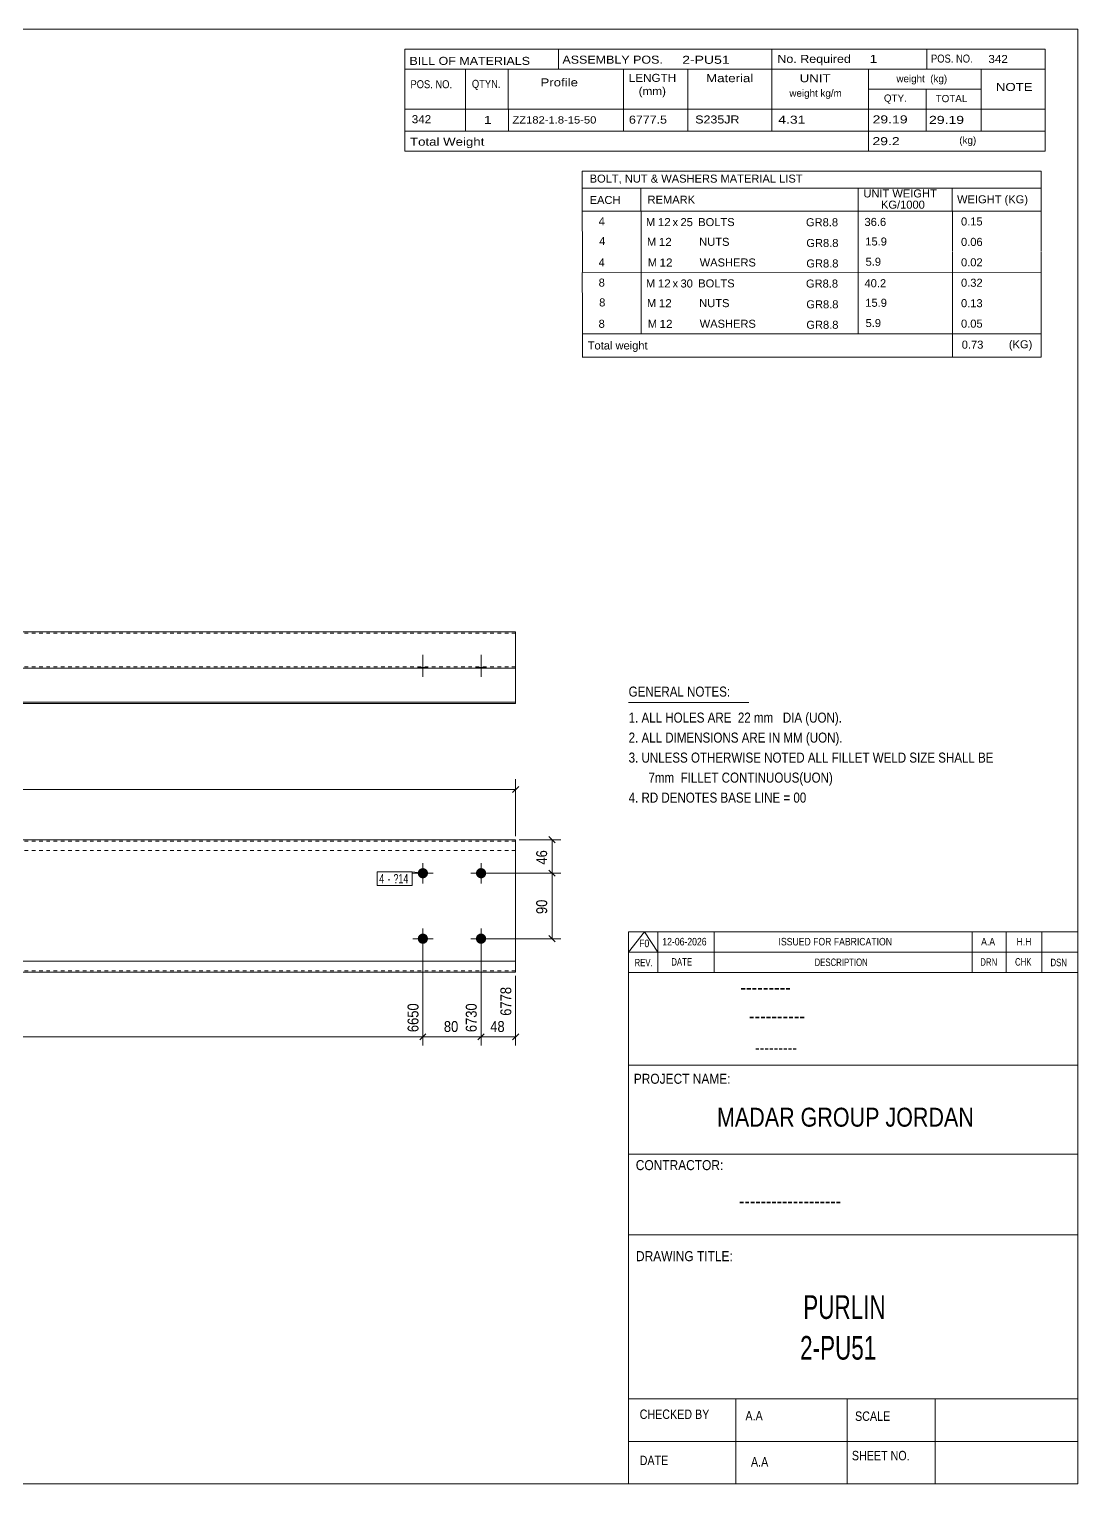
# Model space of a CAD drawing. Header units: millimetres. Extents: x 2 to 579, y 1 to 405.
# Drawn here: x 290.7 to 579, y 5 to 405 of the extents above; entities that cross this region are included whole.
import ezdxf

# ---------------------------------------------------------------- set-up
doc = ezdxf.new("R2010")
doc.units = ezdxf.units.MM
doc.linetypes.add('XKITLINE00', pattern=[0])
doc.linetypes.add('XKITLINE01', pattern=[4, 1, -1, 1, -1])
for name, color, linetype, lineweight in [('Bolt', 3, 'Continuous', 0), ('BoltMark', 7, 'Continuous', 0), ('Dimensions', 7, 'Continuous', 0), ('DrawingSheet', 5, 'Continuous', 0), ('OtherObjectType', 7, 'Continuous', 0), ('Part', 2, 'Continuous', 0)]:
    doc.layers.add(name, color=color, linetype=linetype, lineweight=lineweight)
doc.styles.add('@ARIAL_UNICODE_MS_BOLD', font='ARIAL.TTF')
doc.styles.add('ARIAL', font='ARIAL.TTF')
doc.styles.add('ARIAL_NARROW', font='ARIALN.TTF')
doc.styles.add('COMIC_SANS_MS_BOLD', font='COMICBD.TTF')
doc.styles.add('SWIS721_EX_BT', font='ARIAL.TTF')
doc.styles.add('SWISSE', font='ARIAL.TTF')

# ---------------------------------------------------------------- blocks, each defined once
blk = doc.blocks.new('*A1')
at = {"layer": 'Bolt'}
for points in [[(400.34, 172.88), (400.34, 172.84), (400.33, 172.81), (400.33, 172.77), (400.33, 172.74), (400.32, 172.7), (400.32, 172.67), (400.31, 172.64), (400.3, 172.6), (400.3, 172.57), (400.29, 172.54), (400.28, 172.5), (400.27, 172.47), (400.26, 172.44), (400.24, 172.41), (400.23, 172.37), (400.22, 172.34), (400.2, 172.31), (400.19, 172.28), (400.17, 172.25), (400.16, 172.22), (400.14, 172.19), (400.12, 172.16), (400.1, 172.13), (400.08, 172.1), (400.06, 172.08), (400.04, 172.05), (400.02, 172.02), (400, 172), (399.98, 171.97), (399.95, 171.94), (399.93, 171.92), (399.9, 171.9), (399.88, 171.87), (399.85, 171.85), (399.83, 171.83), (399.8, 171.81), (399.77, 171.79), (399.74, 171.77), (399.72, 171.75), (399.69, 171.73), (399.66, 171.71), (399.63, 171.69), (399.6, 171.68), (399.57, 171.66), (399.54, 171.64), (399.51, 171.63), (399.47, 171.62), (399.44, 171.6), (399.41, 171.59), (399.38, 171.58), (399.34, 171.57), (399.31, 171.56), (399.28, 171.55), (399.24, 171.54), (399.21, 171.54), (399.18, 171.53), (399.14, 171.53), (399.11, 171.52), (399.08, 171.52), (399.04, 171.51), (399.01, 171.51), (398.97, 171.51), (398.94, 171.51), (398.9, 171.51), (398.87, 171.51), (398.83, 171.51), (398.8, 171.52), (398.77, 171.52), (398.73, 171.53), (398.7, 171.53), (398.66, 171.54), (398.63, 171.54), (398.6, 171.55), (398.56, 171.56), (398.53, 171.57), (398.5, 171.58), (398.47, 171.59), (398.43, 171.6), (398.4, 171.62), (398.37, 171.63), (398.34, 171.64), (398.31, 171.66), (398.28, 171.68), (398.25, 171.69), (398.22, 171.71), (398.19, 171.73), (398.16, 171.75), (398.13, 171.77), (398.1, 171.79), (398.08, 171.81), (398.05, 171.83), (398.02, 171.85), (398, 171.87), (397.97, 171.9), (397.95, 171.92), (397.92, 171.94), (397.9, 171.97), (397.88, 172), (397.86, 172.02), (397.83, 172.05), (397.81, 172.08), (397.79, 172.1), (397.77, 172.13), (397.76, 172.16), (397.74, 172.19), (397.72, 172.22), (397.7, 172.25), (397.69, 172.28), (397.67, 172.31), (397.66, 172.34), (397.64, 172.37), (397.63, 172.41), (397.62, 172.44), (397.61, 172.47), (397.6, 172.5), (397.59, 172.54), (397.58, 172.57), (397.57, 172.6), (397.56, 172.64), (397.56, 172.67), (397.55, 172.7), (397.55, 172.74), (397.54, 172.77), (397.54, 172.81), (397.54, 172.84), (397.54, 172.88), (397.54, 172.91), (397.54, 172.94), (397.54, 172.98), (397.54, 173.01), (397.54, 173.05), (397.55, 173.08), (397.55, 173.12), (397.56, 173.15), (397.56, 173.18), (397.57, 173.22), (397.58, 173.25), (397.59, 173.28), (397.6, 173.32), (397.61, 173.35), (397.62, 173.38), (397.63, 173.41), (397.64, 173.45), (397.66, 173.48), (397.67, 173.51), (397.69, 173.54), (397.7, 173.57), (397.72, 173.6), (397.74, 173.63), (397.76, 173.66), (397.77, 173.69), (397.79, 173.72), (397.81, 173.74), (397.83, 173.77), (397.86, 173.8), (397.88, 173.82), (397.9, 173.85), (397.92, 173.88), (397.95, 173.9), (397.97, 173.92), (398, 173.95), (398.02, 173.97), (398.05, 173.99), (398.08, 174.01), (398.1, 174.03), (398.13, 174.05), (398.16, 174.07), (398.19, 174.09), (398.22, 174.11), (398.25, 174.13), (398.28, 174.14), (398.31, 174.16), (398.34, 174.18), (398.37, 174.19), (398.4, 174.2), (398.43, 174.22), (398.47, 174.23), (398.5, 174.24), (398.53, 174.25), (398.56, 174.26), (398.6, 174.27), (398.63, 174.28), (398.66, 174.28), (398.7, 174.29), (398.73, 174.29), (398.77, 174.3), (398.8, 174.3), (398.83, 174.31), (398.87, 174.31), (398.9, 174.31), (398.94, 174.31), (398.97, 174.31), (399.01, 174.31), (399.04, 174.31), (399.08, 174.3), (399.11, 174.3), (399.14, 174.29), (399.18, 174.29), (399.21, 174.28), (399.24, 174.28), (399.28, 174.27), (399.31, 174.26), (399.34, 174.25), (399.38, 174.24), (399.41, 174.23), (399.44, 174.22), (399.47, 174.2), (399.51, 174.19), (399.54, 174.18), (399.57, 174.16), (399.6, 174.14), (399.63, 174.13), (399.66, 174.11), (399.69, 174.09), (399.72, 174.07), (399.74, 174.05), (399.77, 174.03), (399.8, 174.01), (399.83, 173.99), (399.85, 173.97), (399.88, 173.95), (399.9, 173.92), (399.93, 173.9), (399.95, 173.88), (399.98, 173.85), (400, 173.82), (400.02, 173.8), (400.04, 173.77), (400.06, 173.74), (400.08, 173.72), (400.1, 173.69), (400.12, 173.66), (400.14, 173.63), (400.16, 173.6), (400.17, 173.57), (400.19, 173.54), (400.2, 173.51), (400.22, 173.48), (400.23, 173.45), (400.24, 173.41), (400.26, 173.38), (400.27, 173.35), (400.28, 173.32), (400.29, 173.28), (400.3, 173.25), (400.3, 173.22), (400.31, 173.18), (400.32, 173.15), (400.32, 173.12), (400.33, 173.08), (400.33, 173.05), (400.33, 173.01), (400.34, 172.98), (400.34, 172.94), (400.34, 172.91)], [(416.34, 172.88), (416.34, 172.84), (416.33, 172.81), (416.33, 172.77), (416.33, 172.74), (416.32, 172.7), (416.32, 172.67), (416.31, 172.64), (416.3, 172.6), (416.3, 172.57), (416.29, 172.54), (416.28, 172.5), (416.27, 172.47), (416.26, 172.44), (416.24, 172.41), (416.23, 172.37), (416.22, 172.34), (416.2, 172.31), (416.19, 172.28), (416.17, 172.25), (416.16, 172.22), (416.14, 172.19), (416.12, 172.16), (416.1, 172.13), (416.08, 172.1), (416.06, 172.08), (416.04, 172.05), (416.02, 172.02), (416, 172), (415.98, 171.97), (415.95, 171.94), (415.93, 171.92), (415.9, 171.9), (415.88, 171.87), (415.85, 171.85), (415.83, 171.83), (415.8, 171.81), (415.77, 171.79), (415.74, 171.77), (415.72, 171.75), (415.69, 171.73), (415.66, 171.71), (415.63, 171.69), (415.6, 171.68), (415.57, 171.66), (415.54, 171.64), (415.51, 171.63), (415.47, 171.62), (415.44, 171.6), (415.41, 171.59), (415.38, 171.58), (415.34, 171.57), (415.31, 171.56), (415.28, 171.55), (415.24, 171.54), (415.21, 171.54), (415.18, 171.53), (415.14, 171.53), (415.11, 171.52), (415.08, 171.52), (415.04, 171.51), (415.01, 171.51), (414.97, 171.51), (414.94, 171.51), (414.9, 171.51), (414.87, 171.51), (414.83, 171.51), (414.8, 171.52), (414.77, 171.52), (414.73, 171.53), (414.7, 171.53), (414.66, 171.54), (414.63, 171.54), (414.6, 171.55), (414.56, 171.56), (414.53, 171.57), (414.5, 171.58), (414.47, 171.59), (414.43, 171.6), (414.4, 171.62), (414.37, 171.63), (414.34, 171.64), (414.31, 171.66), (414.28, 171.68), (414.25, 171.69), (414.22, 171.71), (414.19, 171.73), (414.16, 171.75), (414.13, 171.77), (414.1, 171.79), (414.08, 171.81), (414.05, 171.83), (414.02, 171.85), (414, 171.87), (413.97, 171.9), (413.95, 171.92), (413.92, 171.94), (413.9, 171.97), (413.88, 172), (413.86, 172.02), (413.83, 172.05), (413.81, 172.08), (413.79, 172.1), (413.77, 172.13), (413.76, 172.16), (413.74, 172.19), (413.72, 172.22), (413.7, 172.25), (413.69, 172.28), (413.67, 172.31), (413.66, 172.34), (413.64, 172.37), (413.63, 172.41), (413.62, 172.44), (413.61, 172.47), (413.6, 172.5), (413.59, 172.54), (413.58, 172.57), (413.57, 172.6), (413.56, 172.64), (413.56, 172.67), (413.55, 172.7), (413.55, 172.74), (413.54, 172.77), (413.54, 172.81), (413.54, 172.84), (413.54, 172.88), (413.54, 172.91), (413.54, 172.94), (413.54, 172.98), (413.54, 173.01), (413.54, 173.05), (413.55, 173.08), (413.55, 173.12), (413.56, 173.15), (413.56, 173.18), (413.57, 173.22), (413.58, 173.25), (413.59, 173.28), (413.6, 173.32), (413.61, 173.35), (413.62, 173.38), (413.63, 173.41), (413.64, 173.45), (413.66, 173.48), (413.67, 173.51), (413.69, 173.54), (413.7, 173.57), (413.72, 173.6), (413.74, 173.63), (413.76, 173.66), (413.77, 173.69), (413.79, 173.72), (413.81, 173.74), (413.83, 173.77), (413.86, 173.8), (413.88, 173.82), (413.9, 173.85), (413.92, 173.88), (413.95, 173.9), (413.97, 173.92), (414, 173.95), (414.02, 173.97), (414.05, 173.99), (414.08, 174.01), (414.1, 174.03), (414.13, 174.05), (414.16, 174.07), (414.19, 174.09), (414.22, 174.11), (414.25, 174.13), (414.28, 174.14), (414.31, 174.16), (414.34, 174.18), (414.37, 174.19), (414.4, 174.2), (414.43, 174.22), (414.47, 174.23), (414.5, 174.24), (414.53, 174.25), (414.56, 174.26), (414.6, 174.27), (414.63, 174.28), (414.66, 174.28), (414.7, 174.29), (414.73, 174.29), (414.77, 174.3), (414.8, 174.3), (414.83, 174.31), (414.87, 174.31), (414.9, 174.31), (414.94, 174.31), (414.97, 174.31), (415.01, 174.31), (415.04, 174.31), (415.08, 174.3), (415.11, 174.3), (415.14, 174.29), (415.18, 174.29), (415.21, 174.28), (415.24, 174.28), (415.28, 174.27), (415.31, 174.26), (415.34, 174.25), (415.38, 174.24), (415.41, 174.23), (415.44, 174.22), (415.47, 174.2), (415.51, 174.19), (415.54, 174.18), (415.57, 174.16), (415.6, 174.14), (415.63, 174.13), (415.66, 174.11), (415.69, 174.09), (415.72, 174.07), (415.74, 174.05), (415.77, 174.03), (415.8, 174.01), (415.83, 173.99), (415.85, 173.97), (415.88, 173.95), (415.9, 173.92), (415.93, 173.9), (415.95, 173.88), (415.98, 173.85), (416, 173.82), (416.02, 173.8), (416.04, 173.77), (416.06, 173.74), (416.08, 173.72), (416.1, 173.69), (416.12, 173.66), (416.14, 173.63), (416.16, 173.6), (416.17, 173.57), (416.19, 173.54), (416.2, 173.51), (416.22, 173.48), (416.23, 173.45), (416.24, 173.41), (416.26, 173.38), (416.27, 173.35), (416.28, 173.32), (416.29, 173.28), (416.3, 173.25), (416.3, 173.22), (416.31, 173.18), (416.32, 173.15), (416.32, 173.12), (416.33, 173.08), (416.33, 173.05), (416.33, 173.01), (416.34, 172.98), (416.34, 172.94), (416.34, 172.91)], [(400.34, 154.88), (400.34, 154.84), (400.33, 154.81), (400.33, 154.77), (400.33, 154.74), (400.32, 154.7), (400.32, 154.67), (400.31, 154.64), (400.3, 154.6), (400.3, 154.57), (400.29, 154.54), (400.28, 154.5), (400.27, 154.47), (400.26, 154.44), (400.24, 154.41), (400.23, 154.37), (400.22, 154.34), (400.2, 154.31), (400.19, 154.28), (400.17, 154.25), (400.16, 154.22), (400.14, 154.19), (400.12, 154.16), (400.1, 154.13), (400.08, 154.1), (400.06, 154.08), (400.04, 154.05), (400.02, 154.02), (400, 154), (399.98, 153.97), (399.95, 153.94), (399.93, 153.92), (399.9, 153.9), (399.88, 153.87), (399.85, 153.85), (399.83, 153.83), (399.8, 153.81), (399.77, 153.79), (399.74, 153.77), (399.72, 153.75), (399.69, 153.73), (399.66, 153.71), (399.63, 153.69), (399.6, 153.68), (399.57, 153.66), (399.54, 153.64), (399.51, 153.63), (399.47, 153.62), (399.44, 153.6), (399.41, 153.59), (399.38, 153.58), (399.34, 153.57), (399.31, 153.56), (399.28, 153.55), (399.24, 153.54), (399.21, 153.54), (399.18, 153.53), (399.14, 153.53), (399.11, 153.52), (399.08, 153.52), (399.04, 153.51), (399.01, 153.51), (398.97, 153.51), (398.94, 153.51), (398.9, 153.51), (398.87, 153.51), (398.83, 153.51), (398.8, 153.52), (398.77, 153.52), (398.73, 153.53), (398.7, 153.53), (398.66, 153.54), (398.63, 153.54), (398.6, 153.55), (398.56, 153.56), (398.53, 153.57), (398.5, 153.58), (398.47, 153.59), (398.43, 153.6), (398.4, 153.62), (398.37, 153.63), (398.34, 153.64), (398.31, 153.66), (398.28, 153.68), (398.25, 153.69), (398.22, 153.71), (398.19, 153.73), (398.16, 153.75), (398.13, 153.77), (398.1, 153.79), (398.08, 153.81), (398.05, 153.83), (398.02, 153.85), (398, 153.87), (397.97, 153.9), (397.95, 153.92), (397.92, 153.94), (397.9, 153.97), (397.88, 154), (397.86, 154.02), (397.83, 154.05), (397.81, 154.08), (397.79, 154.1), (397.77, 154.13), (397.76, 154.16), (397.74, 154.19), (397.72, 154.22), (397.7, 154.25), (397.69, 154.28), (397.67, 154.31), (397.66, 154.34), (397.64, 154.37), (397.63, 154.41), (397.62, 154.44), (397.61, 154.47), (397.6, 154.5), (397.59, 154.54), (397.58, 154.57), (397.57, 154.6), (397.56, 154.64), (397.56, 154.67), (397.55, 154.7), (397.55, 154.74), (397.54, 154.77), (397.54, 154.81), (397.54, 154.84), (397.54, 154.88), (397.54, 154.91), (397.54, 154.94), (397.54, 154.98), (397.54, 155.01), (397.54, 155.05), (397.55, 155.08), (397.55, 155.12), (397.56, 155.15), (397.56, 155.18), (397.57, 155.22), (397.58, 155.25), (397.59, 155.28), (397.6, 155.32), (397.61, 155.35), (397.62, 155.38), (397.63, 155.41), (397.64, 155.45), (397.66, 155.48), (397.67, 155.51), (397.69, 155.54), (397.7, 155.57), (397.72, 155.6), (397.74, 155.63), (397.76, 155.66), (397.77, 155.69), (397.79, 155.72), (397.81, 155.74), (397.83, 155.77), (397.86, 155.8), (397.88, 155.82), (397.9, 155.85), (397.92, 155.88), (397.95, 155.9), (397.97, 155.92), (398, 155.95), (398.02, 155.97), (398.05, 155.99), (398.08, 156.01), (398.1, 156.03), (398.13, 156.05), (398.16, 156.07), (398.19, 156.09), (398.22, 156.11), (398.25, 156.13), (398.28, 156.14), (398.31, 156.16), (398.34, 156.18), (398.37, 156.19), (398.4, 156.2), (398.43, 156.22), (398.47, 156.23), (398.5, 156.24), (398.53, 156.25), (398.56, 156.26), (398.6, 156.27), (398.63, 156.28), (398.66, 156.28), (398.7, 156.29), (398.73, 156.29), (398.77, 156.3), (398.8, 156.3), (398.83, 156.31), (398.87, 156.31), (398.9, 156.31), (398.94, 156.31), (398.97, 156.31), (399.01, 156.31), (399.04, 156.31), (399.08, 156.3), (399.11, 156.3), (399.14, 156.29), (399.18, 156.29), (399.21, 156.28), (399.24, 156.28), (399.28, 156.27), (399.31, 156.26), (399.34, 156.25), (399.38, 156.24), (399.41, 156.23), (399.44, 156.22), (399.47, 156.2), (399.51, 156.19), (399.54, 156.18), (399.57, 156.16), (399.6, 156.14), (399.63, 156.13), (399.66, 156.11), (399.69, 156.09), (399.72, 156.07), (399.74, 156.05), (399.77, 156.03), (399.8, 156.01), (399.83, 155.99), (399.85, 155.97), (399.88, 155.95), (399.9, 155.92), (399.93, 155.9), (399.95, 155.88), (399.98, 155.85), (400, 155.82), (400.02, 155.8), (400.04, 155.77), (400.06, 155.74), (400.08, 155.72), (400.1, 155.69), (400.12, 155.66), (400.14, 155.63), (400.16, 155.6), (400.17, 155.57), (400.19, 155.54), (400.2, 155.51), (400.22, 155.48), (400.23, 155.45), (400.24, 155.41), (400.26, 155.38), (400.27, 155.35), (400.28, 155.32), (400.29, 155.28), (400.3, 155.25), (400.3, 155.22), (400.31, 155.18), (400.32, 155.15), (400.32, 155.12), (400.33, 155.08), (400.33, 155.05), (400.33, 155.01), (400.34, 154.98), (400.34, 154.94), (400.34, 154.91)], [(416.34, 154.88), (416.34, 154.84), (416.33, 154.81), (416.33, 154.77), (416.33, 154.74), (416.32, 154.7), (416.32, 154.67), (416.31, 154.64), (416.3, 154.6), (416.3, 154.57), (416.29, 154.54), (416.28, 154.5), (416.27, 154.47), (416.26, 154.44), (416.24, 154.41), (416.23, 154.37), (416.22, 154.34), (416.2, 154.31), (416.19, 154.28), (416.17, 154.25), (416.16, 154.22), (416.14, 154.19), (416.12, 154.16), (416.1, 154.13), (416.08, 154.1), (416.06, 154.08), (416.04, 154.05), (416.02, 154.02), (416, 154), (415.98, 153.97), (415.95, 153.94), (415.93, 153.92), (415.9, 153.9), (415.88, 153.87), (415.85, 153.85), (415.83, 153.83), (415.8, 153.81), (415.77, 153.79), (415.74, 153.77), (415.72, 153.75), (415.69, 153.73), (415.66, 153.71), (415.63, 153.69), (415.6, 153.68), (415.57, 153.66), (415.54, 153.64), (415.51, 153.63), (415.47, 153.62), (415.44, 153.6), (415.41, 153.59), (415.38, 153.58), (415.34, 153.57), (415.31, 153.56), (415.28, 153.55), (415.24, 153.54), (415.21, 153.54), (415.18, 153.53), (415.14, 153.53), (415.11, 153.52), (415.08, 153.52), (415.04, 153.51), (415.01, 153.51), (414.97, 153.51), (414.94, 153.51), (414.9, 153.51), (414.87, 153.51), (414.83, 153.51), (414.8, 153.52), (414.77, 153.52), (414.73, 153.53), (414.7, 153.53), (414.66, 153.54), (414.63, 153.54), (414.6, 153.55), (414.56, 153.56), (414.53, 153.57), (414.5, 153.58), (414.47, 153.59), (414.43, 153.6), (414.4, 153.62), (414.37, 153.63), (414.34, 153.64), (414.31, 153.66), (414.28, 153.68), (414.25, 153.69), (414.22, 153.71), (414.19, 153.73), (414.16, 153.75), (414.13, 153.77), (414.1, 153.79), (414.08, 153.81), (414.05, 153.83), (414.02, 153.85), (414, 153.87), (413.97, 153.9), (413.95, 153.92), (413.92, 153.94), (413.9, 153.97), (413.88, 154), (413.86, 154.02), (413.83, 154.05), (413.81, 154.08), (413.79, 154.1), (413.77, 154.13), (413.76, 154.16), (413.74, 154.19), (413.72, 154.22), (413.7, 154.25), (413.69, 154.28), (413.67, 154.31), (413.66, 154.34), (413.64, 154.37), (413.63, 154.41), (413.62, 154.44), (413.61, 154.47), (413.6, 154.5), (413.59, 154.54), (413.58, 154.57), (413.57, 154.6), (413.56, 154.64), (413.56, 154.67), (413.55, 154.7), (413.55, 154.74), (413.54, 154.77), (413.54, 154.81), (413.54, 154.84), (413.54, 154.88), (413.54, 154.91), (413.54, 154.94), (413.54, 154.98), (413.54, 155.01), (413.54, 155.05), (413.55, 155.08), (413.55, 155.12), (413.56, 155.15), (413.56, 155.18), (413.57, 155.22), (413.58, 155.25), (413.59, 155.28), (413.6, 155.32), (413.61, 155.35), (413.62, 155.38), (413.63, 155.41), (413.64, 155.45), (413.66, 155.48), (413.67, 155.51), (413.69, 155.54), (413.7, 155.57), (413.72, 155.6), (413.74, 155.63), (413.76, 155.66), (413.77, 155.69), (413.79, 155.72), (413.81, 155.74), (413.83, 155.77), (413.86, 155.8), (413.88, 155.82), (413.9, 155.85), (413.92, 155.88), (413.95, 155.9), (413.97, 155.92), (414, 155.95), (414.02, 155.97), (414.05, 155.99), (414.08, 156.01), (414.1, 156.03), (414.13, 156.05), (414.16, 156.07), (414.19, 156.09), (414.22, 156.11), (414.25, 156.13), (414.28, 156.14), (414.31, 156.16), (414.34, 156.18), (414.37, 156.19), (414.4, 156.2), (414.43, 156.22), (414.47, 156.23), (414.5, 156.24), (414.53, 156.25), (414.56, 156.26), (414.6, 156.27), (414.63, 156.28), (414.66, 156.28), (414.7, 156.29), (414.73, 156.29), (414.77, 156.3), (414.8, 156.3), (414.83, 156.31), (414.87, 156.31), (414.9, 156.31), (414.94, 156.31), (414.97, 156.31), (415.01, 156.31), (415.04, 156.31), (415.08, 156.3), (415.11, 156.3), (415.14, 156.29), (415.18, 156.29), (415.21, 156.28), (415.24, 156.28), (415.28, 156.27), (415.31, 156.26), (415.34, 156.25), (415.38, 156.24), (415.41, 156.23), (415.44, 156.22), (415.47, 156.2), (415.51, 156.19), (415.54, 156.18), (415.57, 156.16), (415.6, 156.14), (415.63, 156.13), (415.66, 156.11), (415.69, 156.09), (415.72, 156.07), (415.74, 156.05), (415.77, 156.03), (415.8, 156.01), (415.83, 155.99), (415.85, 155.97), (415.88, 155.95), (415.9, 155.92), (415.93, 155.9), (415.95, 155.88), (415.98, 155.85), (416, 155.82), (416.02, 155.8), (416.04, 155.77), (416.06, 155.74), (416.08, 155.72), (416.1, 155.69), (416.12, 155.66), (416.14, 155.63), (416.16, 155.6), (416.17, 155.57), (416.19, 155.54), (416.2, 155.51), (416.22, 155.48), (416.23, 155.45), (416.24, 155.41), (416.26, 155.38), (416.27, 155.35), (416.28, 155.32), (416.29, 155.28), (416.3, 155.25), (416.3, 155.22), (416.31, 155.18), (416.32, 155.15), (416.32, 155.12), (416.33, 155.08), (416.33, 155.05), (416.33, 155.01), (416.34, 154.98), (416.34, 154.94), (416.34, 154.91)]]:
    blk.add_hatch(color=3, dxfattribs=at).paths.add_polyline_path(points, flags=17)
at = {"layer": 'Bolt', "color": 3, "linetype": 'XKITLINE00', "lineweight": 0}
for p, q in [((401.74, 172.91), (396.14, 172.91)), ((398.94, 175.71), (398.94, 170.11)), ((417.74, 172.91), (412.14, 172.91)), ((414.94, 175.71), (414.94, 170.11)), ((398.94, 157.71), (398.94, 152.11)), ((414.94, 157.71), (414.94, 152.11)), ((401.74, 154.91), (396.14, 154.91)), ((417.74, 154.91), (412.14, 154.91))]:
    blk.add_line(p, q, dxfattribs=at)
blk = doc.blocks.new('*A4')
at = {"layer": 'Part'}
blk.add_hatch(color=2, dxfattribs=at).paths.add_polyline_path([(93.65, 183.51), (95.25, 183.51), (94.45, 182.11)], flags=17)
at = {"layer": 'Part', "color": 2, "linetype": 'XKITLINE00', "lineweight": 0}
for p, q in [((34.45, 145.71), (34.45, 182.11)), ((282.64, 182.11), (34.45, 182.11)), ((94.45, 182.11), (93.65, 183.51)), ((93.65, 183.51), (95.25, 183.51)), ((95.25, 183.51), (94.45, 182.11)), ((424.44, 182.11), (282.74, 182.11)), ((424.44, 182.11), (424.44, 145.71)), ((282.64, 148.71), (34.45, 148.71)), ((424.44, 148.71), (282.74, 148.71)), ((282.64, 145.71), (34.45, 145.71)), ((424.44, 145.71), (282.74, 145.71))]:
    blk.add_line(p, q, dxfattribs=at)
at = {"layer": 'Part', "color": 7, "linetype": 'XKITLINE01', "lineweight": 0}
for p, q in [((282.64, 181.75), (34.45, 181.75)), ((424.44, 181.75), (282.74, 181.75)), ((282.64, 179.11), (34.45, 179.11)), ((424.44, 179.11), (282.74, 179.11)), ((282.64, 146.07), (34.45, 146.07)), ((424.44, 146.07), (282.74, 146.07))]:
    blk.add_line(p, q, dxfattribs=at)
at = {"layer": 'Part', "color": 2, "linetype": 'XKITLINE00', "lineweight": 0}
blk.add_circle((94.45, 183.01), 1, dxfattribs=at)
blk = doc.blocks.new('*A5')
at = {"layer": 'Bolt'}
for points in [[(397.54, 229.25), (397.54, 229.61), (400.34, 229.61), (400.34, 229.25)], [(397.54, 229.25), (397.54, 229.61), (400.34, 229.61), (400.34, 229.25)], [(413.54, 229.25), (413.54, 229.61), (416.34, 229.61), (416.34, 229.25)], [(413.54, 229.25), (413.54, 229.61), (416.34, 229.61), (416.34, 229.25)]]:
    blk.add_hatch(color=3, dxfattribs=at).paths.add_polyline_path(points, flags=17)
at = {"layer": 'Bolt', "color": 3, "linetype": 'XKITLINE00', "lineweight": 0}
for p, q in [((398.94, 232.93), (398.94, 226.93)), ((398.94, 232.93), (398.94, 226.93)), ((414.94, 232.93), (414.94, 226.93)), ((414.94, 232.93), (414.94, 226.93)), ((397.54, 229.61), (397.54, 229.25)), ((397.54, 229.61), (397.54, 229.25)), ((400.34, 229.61), (400.34, 229.25)), ((400.34, 229.61), (400.34, 229.25)), ((413.54, 229.61), (413.54, 229.25)), ((413.54, 229.61), (413.54, 229.25)), ((416.34, 229.61), (416.34, 229.25)), ((416.34, 229.61), (416.34, 229.25))]:
    blk.add_line(p, q, dxfattribs=at)
blk = doc.blocks.new('*A8')
at = {"layer": 'Part'}
blk.add_hatch(color=2, dxfattribs=at).paths.add_polyline_path([(93.65, 230.83), (95.25, 230.83), (94.45, 229.43)], flags=17)
at = {"layer": 'Part', "color": 2, "linetype": 'XKITLINE00', "lineweight": 0}
for p, q in [((34.45, 219.61), (34.45, 239.25)), ((282.64, 239.25), (34.45, 239.25)), ((424.44, 239.25), (282.74, 239.25)), ((424.44, 239.25), (424.44, 219.61)), ((282.64, 229.25), (34.45, 229.25)), ((94.45, 229.43), (93.65, 230.83)), ((93.65, 230.83), (95.25, 230.83)), ((95.25, 230.83), (94.45, 229.43)), ((424.44, 229.25), (282.74, 229.25)), ((282.64, 219.97), (34.45, 219.97)), ((282.64, 219.61), (34.45, 219.61)), ((424.44, 219.97), (282.74, 219.97)), ((424.44, 219.61), (282.74, 219.61))]:
    blk.add_line(p, q, dxfattribs=at)
at = {"layer": 'Part', "color": 7, "linetype": 'XKITLINE01', "lineweight": 0}
for p, q in [((282.64, 238.89), (34.45, 238.89)), ((424.44, 238.89), (282.74, 238.89)), ((282.64, 229.61), (34.45, 229.61)), ((424.44, 229.61), (282.74, 229.61))]:
    blk.add_line(p, q, dxfattribs=at)
at = {"layer": 'Part', "color": 2, "linetype": 'XKITLINE00', "lineweight": 0}
blk.add_circle((94.45, 230.33), 1, dxfattribs=at)
blk = doc.blocks.new('*A9')
at = {"layer": 'DrawingSheet', "color": 5, "linetype": 'XKITLINE00', "lineweight": 0}
for p, q in [((579, 405), (5, 405)), ((5, 405), (5, 5)), ((579, 5), (579, 405)), ((5, 5), (579, 5))]:
    blk.add_line(p, q, dxfattribs=at)
at = {"layer": 'DrawingSheet', "color": 5, "style": 'ARIAL', "width": 0.85}
blk.add_text('Tekla structures', height=2, rotation=90, dxfattribs=at).set_placement((4.5, 5.5))
blk = doc.blocks.new('*A10')
at = {"layer": 'OtherObjectType', "color": 7, "linetype": 'XKITLINE00', "lineweight": 0}
for p, q in [((442.76, 365.95), (442.75, 354.95)), ((442.76, 365.95), (568.88, 365.95)), ((568.88, 365.95), (568.88, 354.95)), ((442.75, 361.3), (568.88, 361.3)), ((458.87, 361.31), (458.87, 354.95)), ((518.57, 361.31), (518.57, 354.95)), ((544.47, 361.29), (544.47, 354.95)), ((442.76, 354.92), (442.76, 349.42)), ((442.77, 354.95), (568.88, 354.95)), ((458.92, 354.95), (458.92, 349.33)), ((518.57, 354.95), (518.57, 349.33)), ((544.5, 354.95), (544.5, 349.45)), ((568.88, 354.95), (568.88, 349.45)), ((442.79, 349.33), (442.79, 343.72)), ((458.95, 349.33), (458.95, 343.71)), ((518.57, 349.33), (518.57, 343.71)), ((544.5, 349.33), (544.5, 343.83)), ((568.88, 349.33), (568.88, 343.83)), ((442.79, 343.7), (442.79, 338.13)), ((458.95, 343.71), (458.95, 338.09)), ((518.57, 343.71), (518.57, 338.09)), ((544.5, 343.71), (544.5, 338.1)), ((568.88, 343.71), (568.88, 338.1)), ((568.88, 338.1), (442.75, 338.13)), ((442.76, 338.06), (442.76, 332.56)), ((458.92, 338.09), (458.92, 332.47)), ((518.57, 338.09), (518.57, 332.47)), ((544.5, 338.09), (544.5, 332.59)), ((568.88, 338.09), (568.88, 332.59)), ((442.79, 332.47), (442.79, 326.86)), ((458.95, 332.47), (458.95, 326.86)), ((518.57, 332.47), (518.57, 326.86)), ((544.5, 332.47), (544.5, 326.97)), ((568.88, 332.47), (568.88, 326.97)), ((442.79, 326.84), (442.79, 321.27)), ((458.95, 326.85), (458.95, 321.24)), ((518.57, 326.86), (518.57, 321.24)), ((544.5, 326.85), (544.5, 321.25)), ((568.88, 326.85), (568.88, 321.24)), ((568.88, 321.24), (442.75, 321.27)), ((442.78, 321.24), (442.78, 314.83)), ((442.85, 321.23), (568.87, 321.24)), ((544.5, 321.2), (544.5, 314.79)), ((568.87, 321.21), (568.87, 314.79)), ((442.77, 314.79), (568.87, 314.79))]:
    blk.add_line(p, q, dxfattribs=at)
at = {"layer": 'OtherObjectType', "color": 7, "style": 'ARIAL_NARROW'}
for s, width, p in [('BOLT, NUT & WASHERS MATERIAL LIST', 1.211571, (444.79, 362.79)), ('UNIT WEIGHT', 1.211571, (520.03, 358.72)), ('EACH', 1.211571, (444.78, 356.92)), ('REMARK', 1.211571, (460.7, 357.01)), (' KG/1000', 1.211571, (524.02, 355.63)), ('WEIGHT (KG)', 1.211571, (545.78, 357.1)), ('4', 1.211571, (447.26, 351.05)), ('M', 1.211571, (460.26, 350.85)), ('12', 1.275, (463.5, 350.83)), ('x', 1.211571, (467.58, 350.83)), ('25', 1.211571, (469.76, 350.82)), ('BOLTS', 1.211571, (474.63, 350.84)), ('GR8.8', 1.211571, (504.25, 350.79)), ('36.6', 1.211571, (520.34, 350.88)), ('0.15', 1.211571, (546.87, 351.01)), ('4', 1.211571, (447.4, 345.61)), ('M', 1.211571, (460.54, 345.41)), ('12', 1.275, (463.78, 345.39)), ('NUTS', 1.211571, (474.91, 345.41)), ('GR8.8', 1.211571, (504.35, 345.09)), ('15.9', 1.211571, (520.56, 345.5)), ('0.06', 1.211571, (546.87, 345.39)), ('4', 1.211571, (447.24, 339.74)), ('M', 1.211571, (460.76, 339.74)), ('12', 1.275, (464, 339.72)), ('WASHERS', 1.211571, (475.04, 339.73)), ('GR8.8', 1.211571, (504.35, 339.47)), ('5.9', 1.211571, (520.64, 339.94)), ('0.02', 1.211571, (546.87, 339.78)), ('8', 1.211571, (447.26, 334.2)), ('M', 1.211571, (460.26, 333.99)), ('12', 1.275, (463.5, 333.97)), ('30', 1.211571, (469.76, 333.96)), ('BOLTS', 1.211571, (474.63, 333.98)), ('GR8.8', 1.211571, (504.25, 333.93)), ('40.2', 1.211571, (520.34, 334.02)), ('0.32', 1.211571, (546.87, 334.16)), ('x', 1.211571, (467.58, 333.97)), ('8', 1.211571, (447.4, 328.75)), ('M', 1.211571, (460.54, 328.56)), ('12', 1.275, (463.78, 328.54)), ('NUTS', 1.211571, (474.91, 328.55)), ('GR8.8', 1.211571, (504.35, 328.23)), ('15.9', 1.211571, (520.56, 328.65)), ('0.13', 1.211571, (546.87, 328.54)), ('8', 1.211571, (447.24, 322.88)), ('M', 1.211571, (460.76, 322.88)), ('12', 1.275, (464, 322.86)), ('WASHERS', 1.211571, (475.04, 322.88)), ('GR8.8', 1.211571, (504.35, 322.61)), ('5.9', 1.211571, (520.64, 323.08)), ('0.05', 1.211571, (546.87, 322.92)), ('Total weight', 1.211571, (444.26, 316.91)), ('0.73', 1.211571, (547.07, 317.14)), ('(KG)', 1.211571, (560.02, 317.24))]:
    blk.add_text(s, height=2.2, dxfattribs=dict(at, width=width)).set_placement(p)
blk = doc.blocks.new('*A11')
at = {"layer": 'OtherObjectType', "color": 7, "linetype": 'XKITLINE00', "lineweight": 0}
blk.add_line((455.5, 219.82), (488.5, 219.82), dxfattribs=at)
at = {"layer": 'OtherObjectType', "color": 7, "style": 'ARIAL_NARROW', "width": 1.008832}
for s, p in [('GENERAL NOTES:', (455.5, 221.47)), ('1. ALL HOLES ARE  22 mm   DIA (UON).', (455.5, 214.32)), ('2. ALL DIMENSIONS ARE IN MM (UON).', (455.5, 208.82)), ('3. UNLESS OTHERWISE NOTED ALL FILLET WELD SIZE SHALL BE', (455.5, 203.32)), ('7mm  FILLET CONTINUOUS(UON)', (460.95, 197.82)), ('4. RD DENOTES BASE LINE = 00', (455.5, 192.32))]:
    blk.add_text(s, height=2.75, dxfattribs=at).set_placement(p)
blk = doc.blocks.new('*A12')
at = {"layer": 'OtherObjectType', "color": 7, "linetype": 'XKITLINE00', "lineweight": 0}
for p, q in [((455.5, 156.76), (579, 156.76)), ((455.5, 151.21), (459.82, 156.76)), ((455.5, 151.21), (455.5, 156.76)), ((459.82, 156.76), (463.53, 151.21)), ((463.53, 151.21), (463.53, 156.76)), ((478.97, 151.21), (478.97, 156.76)), ((549.98, 151.21), (549.98, 156.76)), ((559.24, 151.21), (559.24, 156.76)), ((569.12, 151.21), (569.12, 156.76)), ((579, 151.21), (579, 156.76)), ((455.5, 151.21), (579, 151.21)), ((455.5, 145.65), (455.5, 151.21)), ((459.21, 151.21), (579, 151.21)), ((463.53, 145.65), (463.53, 151.21)), ((478.97, 145.65), (478.97, 151.21)), ((549.98, 145.65), (549.98, 151.21)), ((559.24, 145.65), (559.24, 151.21)), ((569.12, 145.65), (569.12, 151.21)), ((579, 145.65), (579, 151.21))]:
    blk.add_line(p, q, dxfattribs=at)
at = {"layer": 'OtherObjectType', "color": 7, "style": 'ARIAL_NARROW'}
for s, height, width, p in [('F0', 2.058, 1.008832, (458.4, 152.59)), ('12-06-2026', 2.058, 1.008832, (464.76, 153.06)), ('ISSUED FOR FABRICATION', 2.0583, 1.008832, (496.71, 153.06)), ('A.A', 2.058, 1.008832, (552.4, 153.06)), ('H.H', 2.058, 1.008832, (562.13, 153.06)), ('REV.', 2.058, 0.907949, (457.13, 147.31)), ('DATE', 2.058, 0.907949, (467.23, 147.5)), ('DESCRIPTION', 2.0583, 0.907949, (506.61, 147.39)), ('DRN', 2.058, 0.907949, (552.17, 147.47)), ('CHK', 2.058, 0.907949, (561.72, 147.5)), ('DSN', 2.058, 0.907949, (571.47, 147.35))]:
    blk.add_text(s, height=height, dxfattribs=dict(at, width=width)).set_placement(p)
blk = doc.blocks.new('*A14')
at = {"layer": 'OtherObjectType', "color": 2, "linetype": 'XKITLINE00', "lineweight": 0}
for p, q in [((455.5, 145.65), (579, 145.65)), ((455.5, 5), (455.5, 145.64)), ((578.98, 145.64), (579, 5)), ((579, 120.14), (455.5, 120.14)), ((455.5, 95.63), (579, 95.63)), ((579, 73.49), (455.5, 73.49)), ((579, 28.4), (455.5, 28.4)), ((484.94, 28.4), (484.94, 5)), ((515.62, 5), (515.62, 28.4)), ((539.75, 5), (539.75, 28.4)), ((579, 16.7), (455.5, 16.7)), ((579, 5), (455.5, 5))]:
    blk.add_line(p, q, dxfattribs=at)
at = {"layer": 'OtherObjectType', "color": 4, "style": '@ARIAL_UNICODE_MS_BOLD', "width": 0.85}
blk.add_text('---------', height=3.9, dxfattribs=at).set_placement((486.23, 139.59))
at = {"layer": 'OtherObjectType', "color": 7, "style": 'ARIAL', "width": 0.85}
for s, height, p in [('----------', 3.9, (488.56, 131.77)), ('---------', 3.25, (490.21, 123.31))]:
    blk.add_text(s, height=height, dxfattribs=at).set_placement(p)
at = {"layer": 'OtherObjectType', "color": 3, "width": 0.85}
for s, style, p in [('PROJECT NAME:', 'SWIS721_EX_BT', (456.92, 115.01)), ('CONTRACTOR:', 'SWISSE', (457.47, 91.27)), ('DRAWING TITLE:', 'SWIS721_EX_BT', (457.53, 66.24))]:
    blk.add_text(s, height=2.7618, dxfattribs=dict(at, style=style)).set_placement(p)
at = {"layer": 'OtherObjectType', "color": 7, "width": 0.85}
for s, height, p in [('MADAR GROUP JORDAN', 5.2, (479.79, 103.23)), ('CHECKED BY', 2.592, (458.53, 22.86)), ('A.A', 2.592, (487.61, 22.45)), ('SCALE', 2.592, (517.74, 22.33)), ('DATE', 2.592, (458.54, 10.16)), ('A.A', 2.592, (489.14, 9.76)), ('SHEET NO.', 2.592, (516.87, 11.49))]:
    blk.add_text(s, height=height, dxfattribs=at).set_placement(p)
at = {"layer": 'OtherObjectType', "color": 1}
for s, height, style, width, p in [('-------------------', 3.9, 'COMIC_SANS_MS_BOLD', 0.85, (485.87, 80.86)), ('PURLIN', 6.5, 'ARIAL', 0.68, (503.5, 50.37)), ('2-PU51', 6.5, 'ARIAL', 0.68, (502.64, 39.17))]:
    blk.add_text(s, height=height, dxfattribs=dict(at, style=style, width=width)).set_placement(p)
blk = doc.blocks.new('*A15')
at = {"layer": 'OtherObjectType', "color": 7, "linetype": 'XKITLINE00', "lineweight": 0}
for p, q in [((393.98, 399.5), (569.98, 399.5)), ((393.98, 399.5), (393.98, 388.5)), ((436.26, 399.42), (436.26, 393.87)), ((494.85, 394), (494.85, 399.5)), ((537.43, 393.96), (537.43, 399.42)), ((569.98, 394), (569.98, 399.5)), ((393.98, 394), (569.98, 394)), ((410.64, 394), (410.64, 383)), ((422.4, 393.98), (422.4, 383.03)), ((454.12, 393.99), (454.13, 383)), ((471.78, 393.98), (471.78, 383)), ((494.85, 393.98), (494.85, 383)), ((521.43, 394), (521.43, 383)), ((552.42, 394), (552.42, 383)), ((569.98, 394), (569.98, 388.5)), ((393.98, 388.5), (393.98, 383)), ((521.45, 388.52), (552.45, 388.52)), ((537.28, 388.52), (537.28, 383)), ((569.98, 388.5), (569.98, 383)), ((393.98, 383), (569.98, 383)), ((393.98, 383), (393.98, 376.95)), ((410.63, 383), (410.63, 376.95)), ((422.44, 382.99), (422.44, 376.95)), ((454.12, 383), (454.11, 376.95)), ((471.79, 383), (471.79, 376.95)), ((494.87, 383), (494.87, 376.95)), ((521.44, 383), (521.44, 376.95)), ((537.33, 382.95), (537.33, 376.95)), ((552.43, 383), (552.43, 376.95)), ((569.98, 383), (569.98, 376.95)), ((393.98, 376.95), (569.98, 376.95)), ((393.98, 376.95), (393.98, 371.45)), ((521.44, 376.95), (521.44, 371.45)), ((569.98, 376.95), (569.98, 371.45)), ((393.98, 371.45), (569.98, 371.45))]:
    blk.add_line(p, q, dxfattribs=at)
at = {"layer": 'OtherObjectType', "color": 7, "style": 'ARIAL_NARROW'}
for s, height, width, p in [('BILL OF MATERIALS', 2.2, 1.36, (395.25, 395.16)), ('ASSEMBLY POS.', 2.2, 1.36, (437.3, 395.5)), ('2-PU51', 2.2, 1.525501, (470.23, 395.46)), ('No. Required', 2.2, 1.36, (496.39, 395.72)), ('1', 2.2, 1.525501, (521.75, 395.72)), ('POS. NO.', 2.2, 1.02, (538.63, 395.79)), ('342', 2.2, 1.270501, (554.4, 395.69)), ('LENGTH', 2.2, 1.275, (455.54, 390.49)), ('Material', 2.2, 1.445, (476.81, 390.41)), ('UNIT', 2.2, 1.445, (502.52, 390.4)), ('weight  (kg)', 1.98, 1.19, (529.11, 390.39)), ('POS. NO.', 2.2, 1.02, (395.53, 388.74)), ('QTYN.', 2.2, 1.02, (412.42, 388.84)), ('Profile', 2.2, 1.445, (431.26, 389.25)), ('(mm)', 2.2, 1.275, (458.26, 386.86)), ('weight kg/m', 1.98, 1.19, (499.69, 386.4)), ('NOTE', 2.2, 1.445, (556.44, 387.99)), ('QTY.', 1.98, 1.19, (525.68, 385.03)), ('TOTAL', 1.98, 1.19, (539.9, 384.91)), ('342', 2.2, 1.270501, (395.89, 379.12)), ('1', 2.2, 1.525501, (415.71, 378.91)), ('ZZ182-1.8-15-50', 1.98, 1.355501, (423.56, 379.04)), ('6777.5', 2.2, 1.355501, (455.59, 379.01)), ('S235JR', 2.2, 1.355501, (473.81, 379.05)), ('4.31', 2.2, 1.525501, (496.62, 378.99)), ('29.19', 2.2, 1.525501, (522.57, 379.07)), ('29.19', 2.2, 1.525501, (538.08, 378.94)), ('Total Weight', 2.2, 1.445, (395.4, 372.94)), ('29.2', 2.2, 1.525501, (522.52, 373.09)), ('(kg)', 1.98, 1.19, (546.4, 373.46))]:
    blk.add_text(s, height=height, dxfattribs=dict(at, width=width)).set_placement(p)
blk = doc.blocks.new('*A17')
at = {"layer": 'Dimensions', "color": 7, "linetype": 'XKITLINE00', "lineweight": 0}
for p, q in [((415.94, 172.91), (436.85, 172.91)), ((433.6, 173.76), (435.3, 172.06)), ((434.45, 154.91), (434.45, 172.91)), ((415.94, 154.91), (436.85, 154.91)), ((433.6, 155.76), (435.3, 154.06))]:
    blk.add_line(p, q, dxfattribs=at)
at = {"layer": 'Dimensions', "color": 3}
for p in [(434.45, 172.91), (434.45, 154.91)]:
    blk.add_point(p, dxfattribs=at)
at = {"layer": 'Dimensions', "color": 3, "style": 'ARIAL', "width": 0.85}
blk.add_text('90', height=3, rotation=90.0002, dxfattribs=at).set_placement((433.1, 161.68))
blk = doc.blocks.new('*A18')
at = {"layer": 'Dimensions', "color": 7, "linetype": 'XKITLINE00', "lineweight": 0}
for p, q in [((425.44, 182.11), (436.85, 182.11)), ((433.6, 182.96), (435.3, 181.26)), ((434.45, 172.91), (434.45, 182.11)), ((415.94, 172.91), (436.85, 172.91)), ((433.6, 173.76), (435.3, 172.06))]:
    blk.add_line(p, q, dxfattribs=at)
at = {"layer": 'Dimensions', "color": 3}
for p in [(434.45, 182.11), (434.45, 172.91)]:
    blk.add_point(p, dxfattribs=at)
at = {"layer": 'Dimensions', "color": 3, "style": 'ARIAL', "width": 0.85}
blk.add_text('46', height=3, rotation=90.0002, dxfattribs=at).set_placement((433.1, 175.28))
blk = doc.blocks.new('*A21')
at = {"layer": 'Dimensions', "color": 7, "linetype": 'XKITLINE00', "lineweight": 0}
for p, q in [((35.3, 196.76), (33.6, 195.06)), ((34.45, 183.11), (34.45, 198.76)), ((425.29, 196.76), (423.59, 195.06)), ((424.44, 183.11), (424.44, 198.76)), ((34.45, 195.91), (424.44, 195.91))]:
    blk.add_line(p, q, dxfattribs=at)
at = {"layer": 'Dimensions', "color": 3}
for p in [(34.45, 195.91), (424.44, 195.91)]:
    blk.add_point(p, dxfattribs=at)
at = {"layer": 'Dimensions', "color": 3, "style": 'ARIAL', "width": 0.85}
blk.add_text('6778', height=3, dxfattribs=at).set_placement((224.99, 197.26))
blk = doc.blocks.new('*A26')
at = {"layer": 'Dimensions', "color": 7, "linetype": 'XKITLINE00', "lineweight": 0}
for p, q in [((166.45, 153.91), (166.45, 125.51)), ((398.94, 153.91), (398.94, 125.51)), ((167.3, 128.76), (165.6, 127.06)), ((399.79, 128.76), (398.09, 127.06)), ((166.45, 127.91), (398.94, 127.91))]:
    blk.add_line(p, q, dxfattribs=at)
at = {"layer": 'Dimensions', "color": 3}
for p in [(166.45, 127.91), (398.94, 127.91)]:
    blk.add_point(p, dxfattribs=at)
at = {"layer": 'Dimensions', "color": 3, "style": 'ARIAL', "width": 0.85}
blk.add_text('6650', height=3, rotation=90.0002, dxfattribs=at).set_placement((397.74, 129.21))
blk.add_text('5990', height=3, dxfattribs=at).set_placement((278.24, 129.26))
blk = doc.blocks.new('*A27')
at = {"layer": 'Dimensions', "color": 7, "linetype": 'XKITLINE00', "lineweight": 0}
for p, q in [((398.94, 153.91), (398.94, 125.51)), ((414.94, 153.91), (414.94, 125.51)), ((399.79, 128.76), (398.09, 127.06)), ((415.79, 128.76), (414.09, 127.06)), ((398.94, 127.91), (414.94, 127.91))]:
    blk.add_line(p, q, dxfattribs=at)
at = {"layer": 'Dimensions', "color": 3}
for p in [(398.94, 127.91), (414.94, 127.91)]:
    blk.add_point(p, dxfattribs=at)
at = {"layer": 'Dimensions', "color": 3, "style": 'ARIAL', "width": 0.85}
blk.add_text('6730', height=3, rotation=90.0002, dxfattribs=at).set_placement((413.74, 129.21))
blk.add_text('80', height=3, dxfattribs=at).set_placement((404.71, 129.26))
blk = doc.blocks.new('*A28')
at = {"layer": 'Dimensions', "color": 7, "linetype": 'XKITLINE00', "lineweight": 0}
for p, q in [((414.94, 153.91), (414.94, 125.51)), ((424.44, 144.71), (424.44, 125.51)), ((415.79, 128.76), (414.09, 127.06)), ((425.29, 128.76), (423.59, 127.06)), ((414.94, 127.91), (424.44, 127.91))]:
    blk.add_line(p, q, dxfattribs=at)
at = {"layer": 'Dimensions', "color": 3}
for p in [(414.94, 127.91), (424.44, 127.91)]:
    blk.add_point(p, dxfattribs=at)
at = {"layer": 'Dimensions', "color": 3, "style": 'ARIAL', "width": 0.85}
blk.add_text('6778', height=3, rotation=90.0002, dxfattribs=at).set_placement((423.24, 133.71))
blk.add_text('48', height=3, dxfattribs=at).set_placement((417.46, 129.26))
blk = doc.blocks.new('*A30')
at = {"layer": 'BoltMark', "color": 7, "linetype": 'XKITLINE00', "lineweight": 0}
for p, q in [((386.35, 173.26), (396.04, 173.26)), ((386.35, 169.56), (386.35, 173.26)), ((396.04, 169.56), (396.04, 173.26)), ((398.94, 172.91), (396.04, 173.26)), ((386.35, 169.56), (396.04, 169.56))]:
    blk.add_line(p, q, dxfattribs=at)
at = {"layer": 'BoltMark', "color": 3, "style": 'ARIAL_NARROW', "width": 0.85}
for s, p in [('4', (386.95, 170.16)), ('?14', (390.88, 170.16)), ('-', (389.22, 170.16))]:
    blk.add_text(s, height=2.5, dxfattribs=at).set_placement(p)

msp = doc.modelspace()

# ---------------------------------------------------------------- block references
at = {"lineweight": 0}
for name in ['*A9', '*A15', '*A10', '*A5', '*A11', '*A21', '*A18', '*A30', '*A1', '*A17', '*A12', '*A26', '*A27', '*A28', '*A14']:
    msp.add_blockref(name, (0, 0), dxfattribs=at)
at = {"layer": 'Part', "lineweight": 0}
for name in ['*A8', '*A4']:
    msp.add_blockref(name, (0, 0), dxfattribs=at)

doc.saveas('drawing.dxf')
